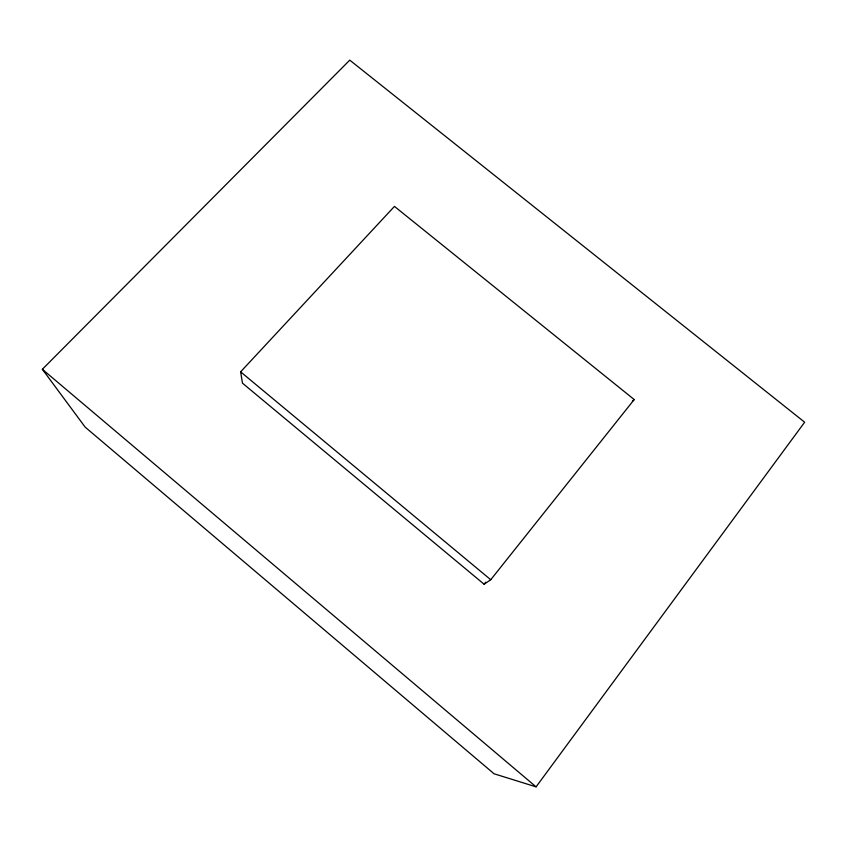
<?xml version="1.0" encoding="UTF-8"?>
<svg xmlns="http://www.w3.org/2000/svg" width="847" height="847" viewBox="0 0 847 847"><rect width="100%" height="100%" fill="white"/><g stroke="black" fill="none" stroke-linecap="round" stroke-linejoin="round"><path stroke-width="1.27" d="M536.077 786.852L804.65 422.219L349.769 60.148L42.35 369.281L85.219 427.184L494.076 773.777L536.077 786.852L42.35 369.281M484.124 584.239L490.741 579.729L634.212 399.551L394.458 206.403L240.622 371.844L242.475 383.172L484.124 584.239L485.776 582.175M632.391 401.224L634.212 399.551M240.622 371.844L490.741 579.729"/></g></svg>
